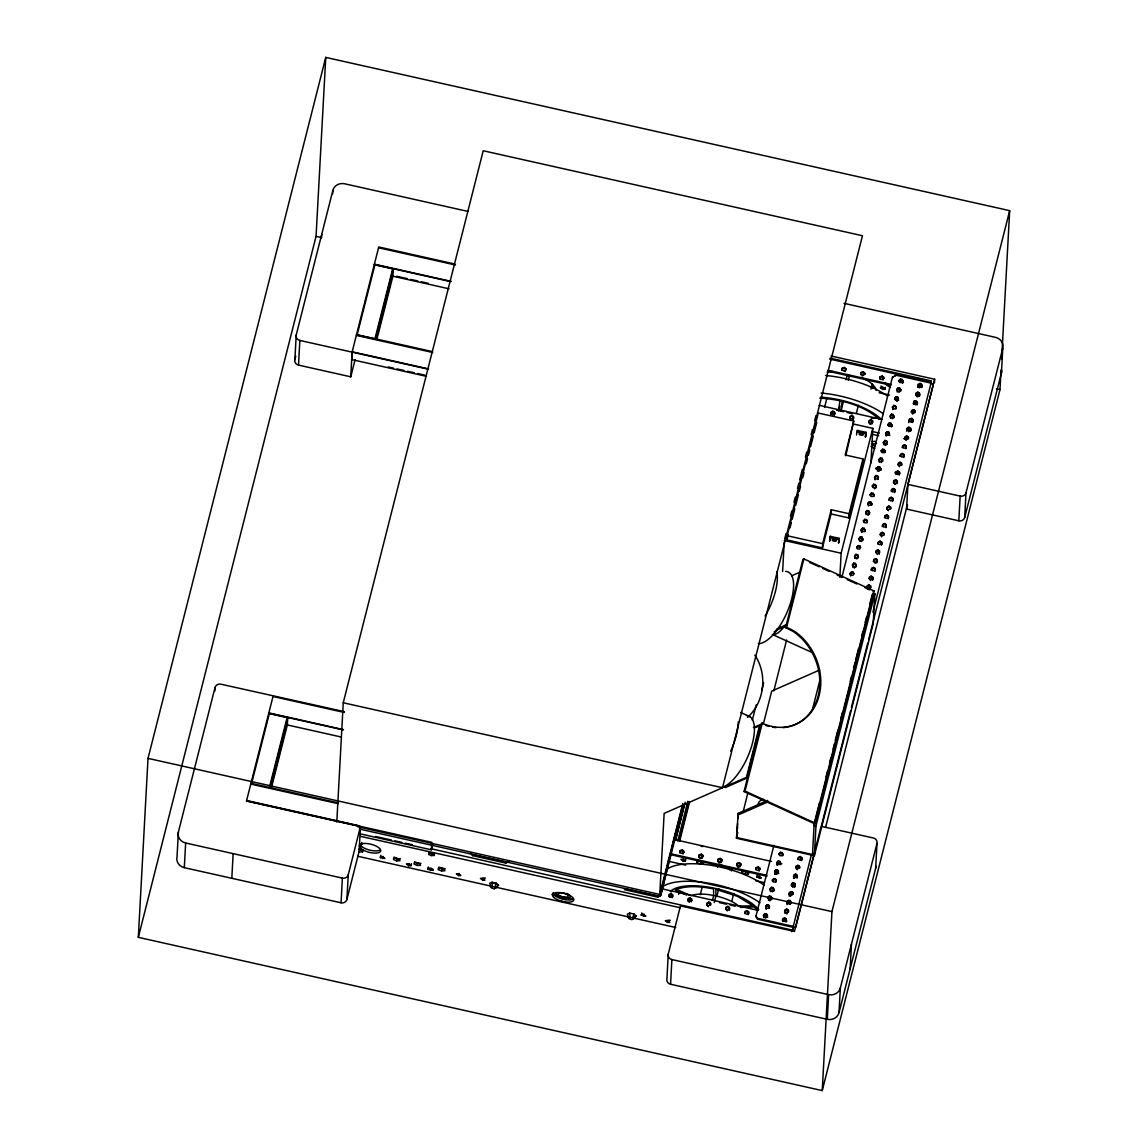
<?xml version="1.0" encoding="UTF-8"?>
<svg xmlns="http://www.w3.org/2000/svg" width="1148" height="1148" viewBox="0 0 1148 1148"><rect width="100%" height="100%" fill="white"/><g stroke="black" fill="none" stroke-linecap="round" stroke-linejoin="round"><path stroke-width="1.5" d="M682.299 849.893L683.792 852.333L682.299 849.893L680.204 850.582L679.846 852.749L680.204 850.582M702.519 856.882L702.002 858.274L702.82 855.332L701.299 854.141L699.204 854.844L698.845 856.996L700.036 858.474L702.519 856.882L702.82 855.332M718.203 859.091L717.844 861.258L719.035 862.736L721.001 862.521L721.819 859.579L720.298 858.403L718.203 859.091L718.088 860.928L719.753 861.947L721.518 861.144L721.819 859.579M740.819 863.841L740.776 865.104L739.298 862.665L737.203 863.353L736.829 865.52L738.035 866.984L740.001 866.783L740.517 865.391L740.819 863.841L739.298 862.665M759.517 869.653L759 871.045L759.818 868.103L758.297 866.912L756.202 867.615L756.087 869.438L757.737 870.471L759.517 869.653L759.818 868.103M778.775 873.614L777.282 871.174L775.187 871.863L774.828 874.03L775.187 871.863M845.846 368.651L845.803 369.914L844.311 367.46L842.216 368.164L842.101 370L843.766 371.019L845.545 370.201L845.846 368.651L844.311 367.46M863.31 371.722L864.803 374.162L863.31 371.722L861.215 372.426L860.856 374.578L861.215 372.426M882.31 375.984L883.802 378.424L882.31 375.984L880.215 376.673L879.856 378.84L880.215 376.673M901.309 380.232L902.802 382.686L901.309 380.232L899.214 380.935M920.309 384.494L921.801 386.933L920.309 384.494L918.213 385.197L917.855 387.35L918.213 385.197M1001.056 369.943L999.98 389.631L822.241 1090.6L138.32 937.342L148.02 758.369L325.759 57.4L1009.68 210.658L1001.63 359.209M344.343 711.645L220.89 684.194A4.879 4.506 3 0 0 215.035 687.509L178.37 832.099L177.036 856.767A9.758 9.012 3.1 0 0 184.311 867.658L341.056 902.787A4.879 4.506 3.1 0 0 346.911 899.472L359.137 851.271L360.458 826.603L246.476 801.046L273.195 695.702M184.311 867.658L185.646 842.991A9.758 9.012 3.1 0 1 178.37 832.099M214.848 691.024L215.035 687.509M231.81 878.292L233.144 853.638M355.134 359.568L350.757 376.817L298.509 365.107A4.879 4.506 3.1 0 1 294.878 359.654L296.213 335.001L332.863 190.396A9.758 9.012 3.1 0 1 344.587 183.766L468.226 211.476M298.509 365.107L299.843 340.439A4.879 4.506 3.1 0 1 296.213 335.001M286.943 721.073L285.45 729.697M138.32 937.342L316.059 236.373L325.759 57.4M321.569 237.736L321.756 234.206M332.676 193.926L332.863 190.396M454.737 264.011L378.754 246.978L352.092 352.149L351.69 359.582L426.31 376.3M350.757 376.817L352.092 352.149M336.794 822.083L343.252 702.763L483.222 150.747L862.464 235.742L722.494 787.743L664.147 813.387L659.655 896.315L359.381 829.028M341.056 902.787L342.377 878.12A4.879 4.506 3.1 0 0 348.246 874.805L360.458 826.603M346.911 899.472L348.246 874.805M392.602 270.612L391.023 280.987M360.199 833.864L431.347 849.807L431.763 842.359L246.533 800.845M472.546 855.619L472.589 854.686L505.838 862.148L505.794 863.081L472.546 855.619L470.723 852.907M657.775 897.133L657.818 896.201L624.569 888.753L624.526 889.686L657.775 897.133L660.703 895.469L674.565 840.738L675.397 833.864L660.703 895.469M814.994 850.424L794.445 931.43L680.463 905.901L668.236 954.103L666.931 978.799A4.879 4.506 3 0 0 670.561 984.238L827.306 1019.338A9.758 9.012 3 0 0 839.016 1012.708L875.68 868.132L876.986 843.436A4.879 4.506 3 0 0 873.355 837.997L821.107 826.287L815.869 846.98M670.561 984.238L671.881 959.556A4.879 4.506 3 0 1 668.236 954.103M702.777 856.58L701.299 854.141M706.795 904.466L708.259 906.576L706.795 904.466L707.096 902.902L708.861 902.098L710.526 903.117L710.669 904.653L708.861 902.098M721.776 860.842L720.298 858.403M727.315 909.905L727.258 910.838L725.723 909.331L726.081 907.164L727.861 906.36L729.525 907.379L729.411 909.202L727.315 909.905L725.794 908.714M814.363 855.705L815.97 825.871L814.075 825.455L872.954 593.258L874.848 593.688L873.241 623.508L814.363 855.705L736.471 838.255L738.164 813.387L767.711 800.4M736.959 835.758L737.604 823.704M737.891 818.538L738.164 813.387M759.775 869.352L758.297 866.912M773.939 845.287L755.872 916.563L757.694 919.275L793.11 927.34L792.924 930.841M757.694 919.275L755.915 915.63M763.549 915.013L763.492 915.946L765.113 914.54L766.936 915.272L767.18 917.109L767.381 915.559L766.491 913.908L764.812 913.621L763.549 915.013L763.951 917.74M782.62 571.532L784.213 542.215M765.759 906.26L766.175 908.972L765.759 906.26L767.036 904.854L768.715 905.141L769.404 908.341L768.715 905.141M831.037 513.931L848.846 517.92L849.075 513.716L831.267 509.726L831.037 513.931L822.427 547.883L786.954 539.933L787.184 535.729L818.294 413.05L853.753 421L845.789 455.756M767.983 897.492L767.94 898.425L769.562 897.019L771.384 897.75L771.628 899.573L771.829 898.037L770.939 896.387L769.26 896.1L767.983 897.492L768.758 899.444L770.739 899.558L771.829 898.037M770.208 888.739L770.624 891.451L770.208 888.739L771.47 887.332L773.164 887.619L773.852 890.819L773.164 887.619M772.432 879.971L772.374 880.903L773.996 879.497L775.833 880.229L776.062 882.051L776.278 880.502L775.388 878.866L773.695 878.564L772.432 879.971L773.207 881.908L775.187 882.037L776.278 880.502M778.502 871.748L776.708 874.389L775.058 873.929L774.656 871.203L775.919 869.811L777.598 870.098L778.287 873.298L777.598 870.098M776.88 862.449L777.282 865.162L776.88 862.449L778.143 861.043L779.822 861.33L780.511 864.53L779.822 861.33M777.282 871.174L777.239 872.107L775.316 872.509M779.09 853.682L779.047 854.614L780.669 853.208L782.491 853.94L782.735 855.762L782.936 854.227L782.046 852.577L780.367 852.29L779.09 853.682L779.865 855.633L781.845 855.748L782.936 854.227M786.193 912.646L786.136 913.578L784.601 912.072L785.375 910.393L787.356 910.177L788.547 911.655L788.403 910.12L786.739 909.101L784.959 909.905L784.658 911.469L786.193 912.646L788.289 911.957L788.403 910.12M789.106 893.933L790.585 896.057L789.106 893.933L789.408 892.383L791.187 891.58L792.837 892.599L792.995 894.134L791.187 891.58M792.809 887.289L791.331 885.18L791.632 883.63L793.397 882.812L795.062 883.831L794.732 886.887L795.062 883.831M797.243 869.768L795.765 867.658L796.066 866.094L797.846 865.291L799.51 866.31L799.654 867.845L797.846 865.291M822.427 547.883L822.657 543.678L831.267 509.726M812.454 855.274L814.176 823.547L819.457 802.753M830.191 536.317L829.66 540.923L830.191 536.317L839.174 538.326L838.456 542.889L838.987 541.555M814.434 825.24L814.621 821.796M838.643 542.932L839.174 538.326M839.834 577.372L841.14 553.236L872.81 428.348L853.854 424.114M849.807 417.786L851.285 419.895L849.807 417.786L850.108 416.236L851.888 415.418L853.552 416.437L853.222 419.494L853.696 417.972L851.888 415.418M856.537 434.949L857.068 430.342L866.037 432.351L865.319 436.929L865.865 435.58M822.241 1090.6L831.941 911.627L1009.68 210.658M850.969 575.234L850.596 576.023L850.194 573.297L851.457 571.891L853.136 572.192L854.04 573.828L852.95 575.363L850.969 575.234L850.194 573.297M827.306 1019.338L828.612 994.642A9.758 9.012 3 0 0 840.336 988.012L876.986 843.436M856.853 547.008L856.81 547.94L858.431 546.534L860.254 547.266L859.809 545.903L858.13 545.616L856.853 547.008L857.628 548.959L859.608 549.074L860.699 547.553L859.809 545.903M853.753 421L845.158 454.952L862.966 458.942L862.736 463.132L848.846 517.92M865.506 436.972L866.037 432.351M861.301 529.486L861.703 532.213L861.301 529.486L862.564 528.08L864.257 528.381L864.932 531.567L864.257 528.381M863.526 520.718L863.468 521.651L865.09 520.245L866.927 520.977L867.156 522.814L867.371 521.264L866.467 519.614L864.788 519.327L863.526 520.718L864.286 522.67L866.281 522.785L867.371 521.264M870.284 424.157L868.806 422.048L869.108 420.484L870.887 419.68L872.537 420.699L872.207 423.741L870.284 424.157L868.806 422.048M839.016 1012.708L840.336 988.012M865.75 511.965L865.692 512.898L867.314 511.491L869.136 512.223L869.38 514.046L867.788 515.136L869.581 512.496L868.692 510.86L867.013 510.559L865.75 511.965L866.152 514.677M867.96 503.197L867.917 504.13L869.538 502.724L871.361 503.455L871.605 505.278L871.806 503.742L870.916 502.092L869.237 501.805L867.96 503.197L868.376 505.924M870.945 462.845L872.81 428.348M870.184 494.444L870.141 495.376L871.763 493.97L873.585 494.702L873.829 496.524L874.03 494.975L873.14 493.324L871.461 493.037L870.184 494.444L870.959 496.381L872.939 496.496L874.03 494.975M872.408 485.676L872.351 486.609L873.972 485.202L875.809 485.934L876.053 487.756L876.254 486.221L875.364 484.571L873.671 484.284L872.408 485.676L873.183 487.627L875.163 487.742L876.254 486.221M866.869 587.274L868.347 589.383L866.869 587.274L867.17 585.71L868.936 584.906L870.6 585.925L870.27 588.967M874.633 476.908L875.034 479.634L874.633 476.908L875.895 475.516L877.574 475.803L878.263 479.003L877.574 475.803M870.571 580.615L869.093 578.506L869.395 576.956L871.16 576.138L872.824 577.157L872.494 580.214L872.824 577.157M850.137 968.883L851.443 944.187M876.857 468.154L876.799 469.087L878.421 467.681L880.258 468.413L880.487 470.235L880.703 468.685L879.799 467.049L878.12 466.748L876.857 468.154L877.617 470.092L879.612 470.221L880.703 468.685M879.067 459.387L879.483 462.113L879.067 459.387L880.344 457.995L882.023 458.282L882.712 461.467M873.528 560.985L875.006 563.094L876.943 562.692L877.273 559.636L875.608 558.617L873.829 559.42L873.47 561.587L874.245 559.908L876.225 559.693L877.416 561.171M881.291 450.633L881.248 451.566L882.869 450.159L884.692 450.891L884.936 452.714L885.137 451.164L884.247 449.514L882.568 449.227L881.291 450.633L882.066 452.57L884.046 452.699L885.137 451.164M877.23 554.341L875.752 552.217L876.053 550.667L877.833 549.849L879.483 550.868L879.153 553.924L879.483 550.868M883.472 442.798L884.778 440.473L886.471 440.76L887.16 443.946L885.567 445.037L883.931 444.592L883.472 442.798L885.094 441.392L886.916 442.124L887.16 443.946M885.739 433.097L886.141 435.824L885.739 433.097L887.002 431.705L888.695 431.992L889.384 435.192M881.678 536.805L880.2 534.695L880.502 533.146L882.267 532.328L883.931 533.346L884.075 534.882L882.267 532.328M892.513 377.692L895.483 375.095L931.028 383.116L933.295 384.551L868.606 639.68M892.398 406.822L893.173 408.76L895.153 408.889L896.244 407.353L895.354 405.703L893.675 405.416L892.355 407.755L893.976 406.349L895.799 407.081L896.043 408.903M895.44 376.027L895.483 375.095M886.859 508.406L888.337 510.53L886.859 508.406L887.16 506.856L888.939 506.038L890.604 507.057L890.748 508.607L888.939 506.038M896.846 389.287L896.803 390.22L898.425 388.813L900.247 389.545L900.491 391.382L900.692 389.832L899.802 388.182L898.109 387.895L896.846 389.287L897.262 392.013M899.071 380.533L899.013 381.466L900.635 380.06L902.471 380.792L902.701 382.614L902.916 381.064L902.027 379.428L900.333 379.127L899.071 380.533L899.845 382.471L901.826 382.6L902.916 381.064M893.531 482.117L895.01 484.241L893.531 482.117L893.833 480.567L895.598 479.764L897.262 480.782L897.406 482.318L895.598 479.764M899.444 466.719L897.966 464.596L898.267 463.046L900.046 462.228L901.711 463.247L901.596 465.084L899.501 465.787M906.116 440.43L904.638 438.306L904.94 436.757L906.705 435.953L908.369 436.972L908.513 438.507L906.705 435.953M1001.702 370.589A9.758 9.012 3 0 1 1001.443 372.928L964.693 517.49A4.879 4.506 3.1 0 1 958.824 520.805L906.59 509.066L907.91 484.37L934.63 379.242L831.023 355.98M912.775 414.141L911.297 412.032L911.598 410.467L913.378 409.664L915.042 410.683L915.186 412.218L913.378 409.664M917.223 396.62L915.745 394.496L916.047 392.946L917.826 392.142L919.476 393.161L919.146 396.204L917.223 396.62L915.745 394.496M919.448 387.852L917.97 385.742L918.271 384.193L920.036 383.375L921.7 384.393L921.37 387.45L921.7 384.393M934.443 382.772L934.63 379.242M958.824 520.805L960.144 496.108A4.879 4.506 3.1 0 0 965.999 492.793L1002.764 348.246A9.758 9.012 3 0 0 995.488 337.354L843.981 303.33M964.693 517.49L965.999 492.793M1001.443 372.928L1002.764 348.246M672.412 896.43L672.527 894.608L670.863 893.575L669.097 894.392L668.739 896.559L669.514 894.866L671.48 894.665L672.671 896.143L672.197 897.65L672.412 896.43L670.317 897.133L668.796 895.942M691.412 900.692L691.526 898.855L689.862 897.836L688.097 898.654L687.724 900.807L688.513 899.128L690.479 898.927L691.67 900.391L691.196 901.912L691.412 900.692L689.317 901.381L687.796 900.204M710.526 903.117L710.411 904.954L708.316 905.643M748.41 913.464L748.525 911.627L746.86 910.608L745.081 911.426L744.722 913.578L745.497 911.899L747.477 911.699L748.668 913.162L748.195 914.683L748.41 913.464L746.315 914.167L744.779 912.976M786.179 918.888L786.064 920.71L783.969 921.414L782.448 920.222L782.735 918.673L784.515 917.855L786.179 918.888L785.849 921.93M790.513 903.189L790.613 901.352L788.963 900.333L787.184 901.151L786.882 902.701L788.403 903.892L790.513 903.189L790.283 904.409L790.613 901.352M792.837 892.599L792.723 894.421L790.628 895.124M794.072 877.962L794.186 876.125L796.282 875.436L793.828 878.292M797.171 876.9L797.286 875.077L795.621 874.044L793.856 874.862L793.483 877.015L794.273 875.336L796.238 875.135L797.43 876.613L796.956 878.12L797.171 876.9L795.076 877.603L793.555 876.412M799.51 866.31L799.395 868.146L797.3 868.835M801.62 859.378L801.735 857.542L800.07 856.523L798.29 857.341L797.932 859.493L798.707 857.814L800.687 857.613L801.878 859.091L801.404 860.598L801.62 859.378L799.525 860.082L797.989 858.891M834.438 414.012L834.553 412.175L832.888 411.156L831.109 411.974L830.75 414.127L831.525 412.448L833.505 412.247L834.696 413.725L834.223 415.232L834.438 414.012L832.343 414.715L830.808 413.524M872.537 420.699L872.437 422.536L870.327 423.225M870.6 585.925L870.485 587.747L868.39 588.45M874.934 570.226L875.049 568.404L873.384 567.37L871.605 568.188L871.246 570.355L872.021 568.662L874.001 568.461L875.192 569.939L874.719 571.446L874.934 570.226L872.839 570.929L871.318 569.738M877.273 559.636L877.158 561.472L875.063 562.161M881.592 543.937L881.707 542.114L880.057 541.095L878.277 541.899L877.919 544.066L878.694 542.373L880.66 542.172L881.865 543.65L881.377 545.156L881.592 543.937L879.497 544.64L877.976 543.463M883.931 533.346L883.817 535.183L881.721 535.872M891.422 426.783L891.537 424.961L889.887 423.928L888.107 424.746L890.489 425.018L891.695 426.496L891.537 424.961M886.041 526.415L886.156 524.593L884.491 523.574L882.726 524.378L882.353 526.545L883.142 524.851L885.108 524.65L886.299 526.128L885.825 527.635L886.041 526.415L883.946 527.119L882.425 525.928M888.265 517.662L888.38 515.825L886.715 514.806L884.936 515.61L884.577 517.777L885.352 516.098L887.332 515.883L888.523 517.361L888.05 518.882L888.265 517.662L886.17 518.351L884.634 517.174M890.604 507.057L890.489 508.894L888.394 509.597M892.714 500.141L892.814 498.304L891.164 497.285L889.384 498.089L889.083 499.653L890.604 500.829L892.714 500.141L892.484 501.346L892.814 498.304M895.038 489.536L894.923 491.373L892.828 492.061L891.307 490.885L891.609 489.335L893.388 488.517L895.038 489.536L894.708 492.592M896.932 483.825L897.262 480.782M899.372 473.851L899.487 472.015L897.822 470.996L896.057 471.799L895.684 473.966L896.473 472.287L898.439 472.072L899.63 473.55L899.157 475.071L899.372 473.851L897.277 474.54L895.756 473.363M903.82 456.33L903.935 454.493L902.271 453.474L900.491 454.278L900.132 456.445L900.907 454.751L902.888 454.551L904.079 456.029L903.605 457.535L903.82 456.33L901.725 457.019L900.19 455.842M906.03 447.562L906.145 445.725L904.495 444.707L902.715 445.524L902.357 447.677L903.132 445.998L905.098 445.783L906.303 447.261L905.815 448.782L906.03 447.562L903.935 448.251L902.414 447.074M908.369 436.972L908.255 438.794L906.159 439.497M910.421 431.045L910.594 428.204L908.929 427.185L907.164 427.989L906.791 430.156L907.58 428.477L909.546 428.261L910.737 429.739L910.264 431.261L910.479 430.041L908.384 430.73L906.863 429.553M912.703 421.273L912.818 419.436L911.153 418.417L909.374 419.235L909.015 421.388L909.79 419.709L911.77 419.508L912.961 420.986L912.488 422.493L912.703 421.273L910.608 421.976L909.087 420.785M915.042 410.683L914.927 412.519L912.832 413.208M917.152 403.752L917.266 401.915L915.602 400.896L913.822 401.714L913.464 403.866L914.239 402.187L916.219 401.972L917.41 403.45L916.922 404.971L917.152 403.752L915.056 404.44L913.521 403.264M919.476 393.161L919.361 394.984L917.266 395.687M782.448 920.222L785.132 918.945L786.323 920.423M791.331 885.18L794.014 883.888L795.205 885.366M795.765 867.658L798.463 866.367M869.093 578.506L871.777 577.214L872.968 578.692M875.752 552.217L878.45 550.94L879.641 552.418M880.2 534.695L882.884 533.404M891.307 490.885L893.991 489.593L895.196 491.071M897.966 464.596L900.663 463.318L901.854 464.796M904.638 438.306L907.322 437.029M911.297 412.032L913.995 410.74M917.97 385.742L920.653 384.451L921.844 385.929M839.848 400.724L838.628 410.812L839.834 406.019M842.115 401.24L840.896 411.357L843.321 401.8M852.82 567.255L854.456 567.715L856.049 566.624L855.36 563.424L853.682 563.137L852.419 564.529L853.179 566.481L855.174 566.595L856.265 565.074M858.274 557.856L857.585 554.671L855.906 554.369L854.629 555.776L855.045 558.488L854.586 556.708L856.207 555.302L858.03 556.034L857.585 554.671M862.722 540.335L862.033 537.135L860.34 536.848L859.077 538.254L859.493 540.966L861.129 541.426L862.722 540.335L862.033 537.135M869.38 514.046L869.581 512.496M891.809 424.875L891.594 426.425L890.905 423.239L889.226 422.938L887.964 424.344L888.739 426.281L890.719 426.41L891.809 424.875L890.905 423.239M893.13 414.471L893.818 417.657L893.13 414.471L891.451 414.184L890.188 415.576L890.59 418.303M438.45 869.596L438.349 868.376L441.09 868.103L444.348 869.309L444.879 870.801L441.55 870.916L438.45 869.596L438.852 867.142L445.252 868.806M697.123 862.751L697.023 861.531L699.763 861.244L703.021 862.464L703.552 863.942L700.223 864.057L697.123 862.751L697.525 860.283L703.925 861.961M743.502 870.873L748.826 872.021L748.439 874.001L745.109 874.116L742.024 872.81L742.426 870.342M434.532 853.466L434.116 855.475L431.304 855.576L428.706 854.471L429.137 852.046M427.903 869.38L427.817 868.362L430.113 868.118L432.868 869.136L433.313 870.399L427.903 869.38L428.333 866.97M380.433 857.656L380.361 856.81L382.255 856.623L384.896 858.489L380.433 857.656L380.878 855.274M641.373 915.3L641.302 914.454L643.21 914.267L645.836 916.133L641.373 915.3L641.832 912.918M756.934 877.216L756.876 876.369L758.771 876.168L761.411 878.048L756.934 877.216L757.393 874.833M359.841 849.764L359.281 851.945L362.61 851.83L362.998 849.85M683.003 854.012L683.821 851.07M864.846 372.913L864.544 374.463L862.048 376.056M763.779 917.238L764.08 915.674L765.86 914.87L767.524 915.889M883.027 380.103L883.845 377.161M782.778 921.485L783.08 919.935L784.859 919.132L786.524 920.151L786.667 921.686M902.543 382.973L902.83 381.423M907.107 429.008L906.748 431.16L907.523 429.481L909.489 429.266L910.694 430.744L910.536 429.209L908.872 428.19L907.523 429.481M921.528 387.235L921.83 385.685M410.955 865.664L408.301 863.77L406.392 863.97L408.631 865.736L410.955 865.664L411.4 863.612M685.413 861.014L682.773 859.149L680.879 859.335L683.103 861.1L685.413 861.014L685.844 858.962M884.878 389.301L884.505 388.268L880.344 387.622L882.554 389.387L884.878 389.301L885.309 387.249M684.581 803.844L675.498 840.307L685.227 802.222M908.685 431.806L908.929 427.185M688.9 802.309L679.186 840.451L688.7 802.309M679.171 840.451L688.771 802.208M793.254 927.053L792.479 930.138L430.945 848.702M679.573 841.47L689.647 801.577M786.968 913.908L787.815 910.522M789.523 903.749L790.369 900.362M791.646 895.282L792.507 891.896M793.785 886.816L794.631 883.429M911.282 421.775L912.129 418.389M913.421 413.309L914.267 409.922M915.544 404.842L916.391 401.456M294.878 359.654L295.754 356.181M251.556 783.697L269.321 713.597L287.144 717.586L269.364 787.686M375.539 338.861L393.305 268.761L392.903 276.223L376.86 339.478M378.453 330.567L381.05 320.306M381.911 316.891L390.148 284.403M269.967 787.585L287.746 717.486L287.344 724.948L271.301 788.202M271.588 784.414L283.283 738.25M361.003 845.976L361.878 842.503M360.946 846.908L361.821 843.436M382.571 858.575L383.131 856.379M396.648 860.856L399.978 860.742L399.447 859.249L396.189 858.044L393.463 858.317L393.549 859.536L396.648 860.856L397.208 858.661L400.365 858.747M408.631 865.736L409.176 863.554M417.226 865.463L420.555 865.348L420.024 863.856L416.767 862.65L414.041 862.937L414.127 864.143L417.226 865.463L417.786 863.267L420.943 863.353M431.347 849.807L432.753 844.11M431.304 855.576L431.863 853.38M430.5 870.485L431.06 868.304M441.55 870.916L442.095 868.72M458.569 875.608L460.879 875.522L458.253 873.642L456.344 873.843L458.569 875.608L459.128 873.413M482.677 880.172L484.987 880.085L482.361 878.22L480.467 878.407L482.677 880.172L483.236 877.976L485.432 878.033M643.526 916.219L644.085 914.023M682.816 803.442L659.756 894.45L357.746 826.775M659.655 896.315L682.988 804.317M677.736 841.125L687.867 801.247M667.548 922.432L669.858 922.361L667.232 920.481L665.323 920.667L667.548 922.432L668.107 920.237L670.289 920.309M683.103 861.1L683.648 858.905M678.64 894.321L679.444 891.135M688.499 901.352L689.331 898.066M689.13 902.371L689.962 899.085M700.223 864.057L700.768 861.875M784.744 538.756L786.064 533.547M790.455 516.213L791.776 511.004M793.971 502.336L795.291 497.127M797.487 488.46L798.807 483.251M799.697 479.792L802.337 469.374M805.408 457.234L806.728 452.039M811.134 434.69L812.44 429.496M814.65 420.814L815.97 415.619M786.954 539.933L788.274 534.738M790.025 527.836L791.331 522.656M792.206 519.197L794.846 508.822M795.722 505.364L798.348 495.003M799.223 491.545L800.529 486.365M802.725 477.726L804.045 472.531M806.226 463.892L807.546 458.712M808.422 455.254L809.742 450.073M810.617 446.615L813.243 436.254M814.119 432.796L816.745 422.421M700.266 894.679L702.289 886.701M824.537 407.483L826.962 397.926M752.327 720.14L756.216 704.8M761.77 690.307L763.621 683.017M712.406 900.448L713.654 895.512L713.582 888.853C701.385 886.687 688.312 884.993 676.402 889.427L691.053 895.641A29.274 11.021 14.2 0 1 709.105 894.665L716.539 896.057A29.274 11.021 14.2 0 1 736.169 904.064L738.666 906.073L753.117 905.844L737.26 896.272L715.864 889.341L715.936 895.942L714.257 902.515M846.019 379.744L847.267 374.808M716.783 896.545L718.792 888.581M754.15 749.257L746.846 778.086L725.306 787.557L724.288 787.083L746.444 777.354L759.775 724.775L753.447 727.559M755.011 745.856L757.594 735.681M758.455 732.295L760.177 725.507L755.556 727.531M744.048 791.546L761.368 723.254L766.649 724.962A53.669 44.772 66.3 0 0 818.725 697.023A53.669 44.772 66.3 0 0 793.842 630.826L786.595 627.21L785.605 627.64L802.926 559.349L803.916 558.918L874.044 590.919L815.166 823.116L814.176 823.547L744.048 791.546L745.038 791.115L815.166 823.116M848.286 380.332L849.534 375.41M745.038 791.115L762.344 722.824M786.595 627.21L803.916 558.918M763.535 723.312L771.714 691.096L819.615 670.03M736.471 838.255L737.762 832.573M743.057 812.253L747.936 792.45M773.809 690.967L786.595 639.967M731.735 901.424L733.759 893.46M856.379 413.237L858.388 405.273M745.109 874.116L745.669 871.935M829.66 540.923L830.018 539.546M870.988 389.086L872.236 384.164M872.351 388.512L873.183 385.226M849.075 513.716L862.966 458.942M882.554 389.387L883.113 387.192L880.86 386.087M759.086 878.12L759.646 875.938M841.814 577.587L892.556 376.759M812.483 709.335L820.232 678.812M826.043 776.765L827.364 771.571M829.559 762.903L830.879 757.709M833.075 749.041L834.395 743.847M835.27 740.374L837.911 729.985M840.982 717.859L842.302 712.65M850.209 681.467L851.529 676.258M853.725 667.605L855.045 662.396M855.92 658.938L858.56 648.534M861.631 636.408L862.952 631.213M865.147 622.546L866.467 617.351M869.782 604.264L872.207 594.707M815.97 825.871L874.848 593.688M814.032 854.901L795.55 927.799L793.282 926.364L811.32 855.203M872.939 612.214L931.028 383.116M793.225 927.785L791.804 931.688M821.523 825.398L850.568 710.842M851.443 707.369L867.73 643.153M825.555 827.478L907.408 504.646M906.59 509.066L907.465 505.608M908.699 422.608L909.56 419.235M913.478 404.039L914.353 400.652M784.802 913.047L785.663 909.661M786.968 904.595L787.844 901.223M789.15 896.158L790.011 892.771M791.761 886.026L792.622 882.64M737.36 828.296L737.576 827.493M841.857 370.316L842.216 368.164M698.845 856.996L699.204 854.844M736.829 865.52L737.203 863.353M729.195 910.421L729.669 908.915L727.861 906.36M755.829 869.768L756.202 867.615M669.729 897.334L671.221 893.015M845.028 371.593L845.545 370.201M721.001 862.521L721.518 861.144M830.119 358.147L931.415 380.906L931.014 381.897L829.717 359.094M496.036 888.107L494.874 886.787L496.395 883.228L491.975 882.238L489.679 883.243L491.387 887.964L494.243 888.796L498.533 885.223L496.395 883.228M633.768 918.974L632.62 917.654L634.126 914.095L629.707 913.105L627.411 914.109L629.118 918.83L631.988 919.663L636.265 916.09L634.126 914.095M849.75 418.389L850.525 416.71L852.505 416.494M868.749 422.651L869.524 420.957L871.504 420.756L872.695 422.234M915.688 395.113L916.463 393.42L918.429 393.219L919.634 394.697M893.46 482.734L894.249 481.041L896.215 480.84M889.026 500.255L889.8 498.562L891.766 498.361L892.972 499.839M886.801 509.009L887.576 507.33L889.557 507.129M706.723 905.069L707.512 903.39L709.478 903.175M866.812 587.876L867.587 586.183L869.553 585.982L870.744 587.46M725.723 909.331L726.512 907.638L728.478 907.437M789.049 894.55L789.824 892.857L791.79 892.656M786.825 903.304L787.6 901.625L789.58 901.424L790.771 902.902M892.814 409.535L893.173 408.76M883.931 444.592L883.515 441.865M775.058 873.929L774.656 871.203M930.483 383.805L930.942 382.987M898.898 392.473L900.692 389.832M897.377 400.121L896.674 401.226L898.267 400.135L897.578 396.95L895.899 396.663L894.622 398.055L895.397 400.006L897.377 400.121L898.468 398.6L897.578 396.95M892.24 418.747L894.034 416.121M885.567 445.037L887.361 442.411M881.119 462.558L882.912 459.932M879.612 470.221L878.909 471.326L877.259 470.867M874.46 488.847L875.163 487.742M861.129 541.426L862.923 538.785M856.681 558.947L858.474 556.306M854.456 567.715L855.174 566.595M772.26 891.91L774.053 889.27M770.739 899.558L770.035 900.663L768.399 900.219M765.587 918.199L767.381 915.559M889.585 433.643L888.495 435.164L886.514 435.049M878.478 477.453L877.388 478.974L875.407 478.86M871.806 503.742L870.715 505.264L868.735 505.149M865.147 530.032L864.057 531.553L862.076 531.438M780.712 862.98L779.621 864.516L777.641 864.387M769.605 906.791L768.514 908.326L766.534 908.197M494.243 888.796L498.533 885.223M719.035 862.736L719.753 861.947M738.035 866.984L740.517 865.391M747.535 717.457C764.597 701.988 767.768 674.235 754.839 655.121M894.579 398.987L896.201 397.581L898.023 398.313M890.13 416.509L891.752 415.102L893.575 415.834M887.906 425.277L889.528 423.87L891.365 424.602M885.682 434.03L887.304 432.624L889.14 433.356L888.695 431.992M879.024 460.319L880.645 458.913L882.468 459.645L882.023 458.282M874.575 477.841L876.197 476.434L878.033 477.166M861.244 530.419L862.865 529.013L864.702 529.745M859.034 539.187L860.656 537.781L862.478 538.512M852.361 565.462L853.983 564.055L855.805 564.787L856.049 566.624M850.137 574.23L851.759 572.823L853.595 573.555L853.136 572.192M776.823 863.382L778.444 861.976L780.267 862.708M774.599 872.136L776.22 870.729L778.057 871.461M770.165 889.671L771.786 888.251L773.609 888.997M765.716 907.193L767.338 905.786L769.16 906.518M505.794 863.081L508.722 861.416M883.544 378.725L881.764 379.529L880.1 378.51M683.519 852.62L681.754 853.438L680.09 852.419M791.733 575.765L799.639 572.278M776.823 629.032L786.308 624.856M775.948 630.324L786.71 625.588M873.054 591.364L874.044 590.919M763.42 799.367L760.55 800.63A3.659 1.478 -65.5 0 0 757.867 804.719M737.719 815.137L767.266 802.151M633.969 917.094L636.265 916.09M919.491 386.919L921.586 386.23M851.342 418.963L853.438 418.274M895.053 483.308L897.148 482.605M877.273 553.408L879.382 552.705M870.615 579.683L872.71 578.994M792.852 886.356L794.947 885.668M490.411 886.672L494.874 886.787M628.143 917.539L632.62 917.654M491.904 883.3L495.405 883.429M842.331 368.809L844.268 368.393M861.33 373.071L863.267 372.655M880.329 377.319L882.267 376.917M899.329 381.581L901.266 381.165M918.328 385.843L920.265 385.427M680.319 851.228L682.242 850.826M699.319 855.49L701.241 855.073M718.318 859.737L720.241 859.335M737.317 863.999L739.24 863.597M756.317 868.261L758.24 867.845M767.668 917.424L766.477 915.946L764.08 915.674M491.889 883.128L493.798 882.927M871.203 418.188L878.335 418.259M897.621 391.238L899.601 391.353M890.948 417.528L892.943 417.642M884.29 443.817L886.27 443.932M879.842 461.338L881.822 461.453M866.51 513.902L868.505 514.031M859.852 540.191L861.832 540.306M830.492 413.18L833.577 413.366M855.404 557.713L857.384 557.842M775.417 873.154L777.411 873.269M770.982 890.676L772.963 890.791M568.805 898.913L573.426 899.2M764.31 916.965L766.304 917.08M819.801 398.112C840.939 399.418 863.282 405 879.425 419.336M701.198 846.377L702.949 846.521M563.309 901.682L565.591 902.113M378.596 247.767L455.483 264.987M316.059 236.373L321.311 237.55M996.493 388.842L999.98 389.631M374.435 264.183L451.322 281.418M374.305 264.499L450.303 281.533M827.952 370.244L890.905 384.35M827.909 371.177L890.862 385.283M396.778 276.266L407.253 278.62M410.754 279.409L417.743 280.973M421.244 281.748L428.233 283.326M391.382 275.879L449.04 288.794M895.167 399.361L898.669 400.135M819.141 405.316L882.051 419.407M836.562 410.152L843.55 411.73M847.052 412.505L852.29 413.682M871.777 434.188L878.765 435.752M856.709 431.72L865.692 433.729M356.54 334.599L432.523 351.632M356.382 335.388L432.739 352.493M875.91 467.968L881.147 469.145M895.153 472.273L898.654 473.062M875.852 468.886L881.104 470.063M895.096 473.206L898.597 473.995M352.221 351.805L428.577 368.924M299.843 340.439L428.089 369.154M388.282 366.973L393.491 368.135M396.964 368.91L403.895 370.474M407.368 371.249L414.313 372.799M417.786 373.574L424.731 375.138M829.846 537.694L838.815 539.704M787.184 535.729L822.657 543.678M784.299 540.493L841.14 553.236M343.252 702.763L722.494 787.743M273.037 696.477L344.185 712.434M268.876 712.908L343.496 729.64M268.747 713.224L343.008 729.87M285.608 724.56L340.884 736.944M736.514 837.509L812.497 854.528M670.805 853.753L766.921 875.293M670.762 854.686L766.864 876.225M668.165 861.201L685.657 865.09M755.614 880.674L764.353 882.625M148.02 758.369L831.941 911.627M250.967 783.323L338.344 802.897M250.824 784.098L338.186 803.686M661.822 888.782L757.996 910.335M719.48 902.644L726.469 904.208M729.97 904.997L735.222 906.174M246.648 800.529L358.492 825.599M375.583 836.505L391.31 840.02M394.812 840.81L401.8 842.374M405.287 843.163L412.29 844.727M360.572 836.361L680.204 907.724M552.001 894.421L572.995 899.128M357.731 856.25L490.526 886.012M495.764 887.189L628.559 916.936M633.811 918.113L675.741 927.512M185.646 842.991L342.377 878.12M671.881 959.556L828.612 994.642M879.067 392.745L889.557 395.084M907.91 484.37L960.144 496.108M674.35 839.547L771.513 861.445M776.722 862.607L781.917 863.784M795.808 866.912L799.266 867.687M757.737 918.343L793.282 926.364M872.394 431.519L879.368 433.097M886.328 434.676L889.815 435.465M903.749 438.636L907.236 439.426M796.985 867.63L798.807 868.161M358.822 849.133L362.094 850.352L362.61 851.83M916.09 393.893L918.099 394.682L916.491 394.84L917.582 396.046M554.441 894.938L557.469 896.129M675.225 889.987L686.518 894.995M772.288 634.442L812.798 652.796M809.455 562.333L819.227 566.796M822.499 568.289L829.014 571.259M837.179 574.99L842.072 577.214M847.167 579.553L856.882 583.973M864.903 587.633L869.797 589.871M740.618 712.478L750.376 716.926M414.543 861.689L417.786 863.267M393.965 857.068L397.208 858.661M785.605 627.64L792.866 631.256A53.669 44.772 66.3 0 1 819.514 688.255A53.669 44.772 66.3 0 1 782.879 727.645M861.1 374.248L862.765 375.267M737.088 865.19L738.738 866.209M699.089 856.666L700.754 857.7M740.345 907.408L754.308 906.92L757.379 910.479M783.08 919.935L785.476 920.208L784.859 919.132M920.036 383.375L920.653 384.451M917.826 392.142L918.429 393.219M915.602 400.896L916.219 401.972M911.153 418.417L911.77 419.508M908.872 428.19L909.489 429.266M904.495 444.707L905.098 445.783M889.887 423.928L890.489 425.018M902.271 453.474L902.888 454.551M900.046 462.228L900.663 463.318M870.887 419.68L871.504 420.756M897.822 470.996L898.439 472.072M893.388 488.517L893.991 489.593M891.164 497.285L891.766 498.361M832.888 411.156L833.505 412.247M886.715 514.806L887.332 515.883M884.491 523.574L885.108 524.65M880.057 541.095L880.66 542.172M877.833 549.849L878.45 550.94M875.608 558.617L876.225 559.693M873.384 567.37L874.001 568.461M871.16 576.138L871.777 577.214M868.936 584.906L869.553 585.982M800.07 856.523L800.687 857.613M795.621 874.044L796.238 875.135M793.397 882.812L794.014 883.888M788.963 900.333L789.58 901.424M786.739 909.101L787.356 910.177M784.515 917.855L785.132 918.945M765.86 914.87L766.477 915.946M746.86 910.608L747.477 911.699M689.862 897.836L690.479 898.927M670.863 893.575L671.48 894.665M748.439 874.001L747.922 872.523L744.65 871.303L741.924 871.59L742.024 872.81M434.116 855.475L433.671 854.227L430.931 853.208L428.62 853.452L428.706 854.471M902.027 379.428L902.471 380.792M900.333 379.127L900.635 380.06M899.802 388.182L900.247 389.545M898.109 387.895L898.425 388.813M895.899 396.663L896.201 397.581M895.354 405.703L895.799 407.081M893.675 405.416L893.976 406.349M891.451 414.184L891.752 415.102M889.226 422.938L889.528 423.87M887.002 431.705L887.304 432.624M886.471 440.76L886.916 442.124M884.778 440.473L885.094 441.392M884.247 449.514L884.692 450.891M882.568 449.227L882.869 450.159M880.344 457.995L880.645 458.913M879.799 467.049L880.258 468.413M878.12 466.748L878.421 467.681M875.895 475.516L876.197 476.434M875.364 484.571L875.809 485.934M873.671 484.284L873.972 485.202M873.14 493.324L873.585 494.702M871.461 493.037L871.763 493.97M870.916 502.092L871.361 503.455M869.237 501.805L869.538 502.724M868.692 510.86L869.136 512.223M867.013 510.559L867.314 511.491M866.467 519.614L866.927 520.977M864.788 519.327L865.09 520.245M862.564 528.08L862.865 529.013M860.34 536.848L860.656 537.781M858.13 545.616L858.431 546.534M855.906 554.369L856.207 555.302M855.36 563.424L855.805 564.787M853.682 563.137L853.983 564.055M851.457 571.891L851.759 572.823M782.046 852.577L782.491 853.94M780.367 852.29L780.669 853.208M778.143 861.043L778.444 861.976M775.919 869.811L776.22 870.729M775.388 878.866L775.833 880.229M773.695 878.564L773.996 879.497M771.47 887.332L771.786 888.251M770.939 896.387L771.384 897.75M769.26 896.1L769.562 897.019M767.036 904.854L767.338 905.786M766.491 913.908L766.936 915.272M764.812 913.621L765.113 914.54M917.266 401.915L917.41 403.45M912.818 419.436L912.961 420.986M910.594 428.204L910.737 429.739M906.145 445.725L906.303 447.261M903.935 454.493L904.079 456.029M899.487 472.015L899.63 473.55M888.38 515.825L888.523 517.361M886.156 524.593L886.299 526.128M881.707 542.114L881.865 543.65M875.049 568.404L875.192 569.939M834.553 412.175L834.696 413.725M801.735 857.542L801.878 859.091M748.525 911.627L748.668 913.162M691.526 898.855L691.67 900.391M672.527 894.608L672.671 896.143M629.707 913.105L630.037 917.065M491.975 882.238L492.305 886.199M919.648 394.481L919.735 395.687M785.562 624.799A24.582 9.772 -65.6 0 1 773.078 634.586M779.894 626.808A24.582 9.772 -65.6 0 1 774.096 631.96M776.78 571.876A39.032 15.713 -65.5 0 1 765.113 615.988M785.677 571.403A39.032 15.713 -65.5 0 1 788.719 608.21A39.032 15.713 -65.5 0 1 758.311 643.597M738.193 722.035A39.032 15.713 -65.5 0 1 730.673 751.165M746.516 715.52A39.032 15.713 -65.5 0 1 750.132 750.749A39.032 15.713 -65.5 0 1 720.657 787.628M776.034 727.617A53.669 44.772 66.3 0 1 772.561 727.172M769.088 726.426A53.669 44.772 66.3 0 1 765.659 725.393M875.594 865.793A4.879 4.506 3 0 1 875.68 868.132M569.422 894.981A7.318 2.755 14.2 0 1 563.955 897.98A7.318 2.755 14.2 0 1 556.335 892.728M566.868 893.374A7.318 2.755 14.2 0 1 568.317 894.149M562.606 901.553A29.274 11.021 14.2 0 1 559.65 900.778M729.54 869.251A5.252 1.98 14.2 0 1 729.697 869.811M717.457 867.056A7.318 2.755 14.2 0 1 722.881 865.549M728.277 867.041A7.318 2.755 14.2 0 1 731.419 870.93M662.109 887.045A58.548 22.042 14.2 0 1 759.947 902.859M670.274 891.451A48.288 18.181 14.2 0 1 713.74 888.078A48.288 18.181 14.2 0 1 758.685 909.69M666.543 869.51A58.548 22.042 14.2 0 1 764.381 885.338M379.758 850.252A10.978 4.133 14.2 0 1 367.633 849.52A10.978 4.133 14.2 0 1 359.927 843.68M572.838 899.329A10.978 4.133 14.2 0 1 560.712 898.597A10.978 4.133 14.2 0 1 553.02 892.771M827.062 372.139A29.274 11.021 14.2 0 1 832.888 371.565M862.98 378.252A29.274 11.021 14.2 0 1 871.992 383.891L874.948 387.235A29.274 11.021 14.2 0 1 876.039 390.392M825.599 375.511A58.548 22.042 14.2 0 1 887.619 396.117M876.512 443.515A58.548 22.042 14.2 0 1 871.49 443.989M821.15 393.046A58.548 22.042 14.2 0 1 883.171 413.653M820.519 397.237A48.288 18.181 14.2 0 1 880.703 418.819M875.336 446.457A10.978 4.133 14.2 0 1 871.504 444.032M885.467 451.035A10.978 4.133 14.2 0 1 881.463 450.676M874.776 448.638A10.978 4.133 14.2 0 1 870.959 446.228M872.265 441.679A10.978 4.133 14.2 0 1 875.178 441.377M883.314 442.769A10.978 4.133 14.2 0 1 885.869 443.774M901.022 389.703A10.978 4.133 14.2 0 1 897.019 389.344M890.331 387.306A10.978 4.133 14.2 0 1 885.194 382.471M863.526 433.427A2.109 0.789 14.2 0 1 860.397 433.427M859.709 432.165A2.109 0.789 14.2 0 1 861.502 432.15M836.347 539.747A2.109 0.789 14.2 0 1 832.788 538.943M374.894 264.872L357.114 334.972L374.922 338.961L392.702 268.862L374.894 264.872M559.478 895.598A5.252 1.98 14.2 0 0 568.088 896.617A5.252 1.98 14.2 0 0 561.96 892.757A5.252 1.98 14.2 0 0 559.478 895.598M360.687 848.3A10.978 4.133 14.2 0 0 379.199 852.447A10.978 4.133 14.2 0 0 370.287 844.081A10.978 4.133 14.2 0 0 360.687 848.3M553.781 897.377A10.978 4.133 14.2 0 0 572.292 901.524A10.978 4.133 14.2 0 0 563.367 893.158A10.978 4.133 14.2 0 0 553.781 897.377M859.622 434.59A2.109 0.789 14.2 0 0 863.095 434.992A2.109 0.789 14.2 0 0 860.627 433.442A2.109 0.789 14.2 0 0 859.622 434.59M832.759 540.564A2.109 0.789 14.2 0 0 836.218 540.966A2.109 0.789 14.2 0 0 833.749 539.417A2.109 0.789 14.2 0 0 832.759 540.564"/></g></svg>
